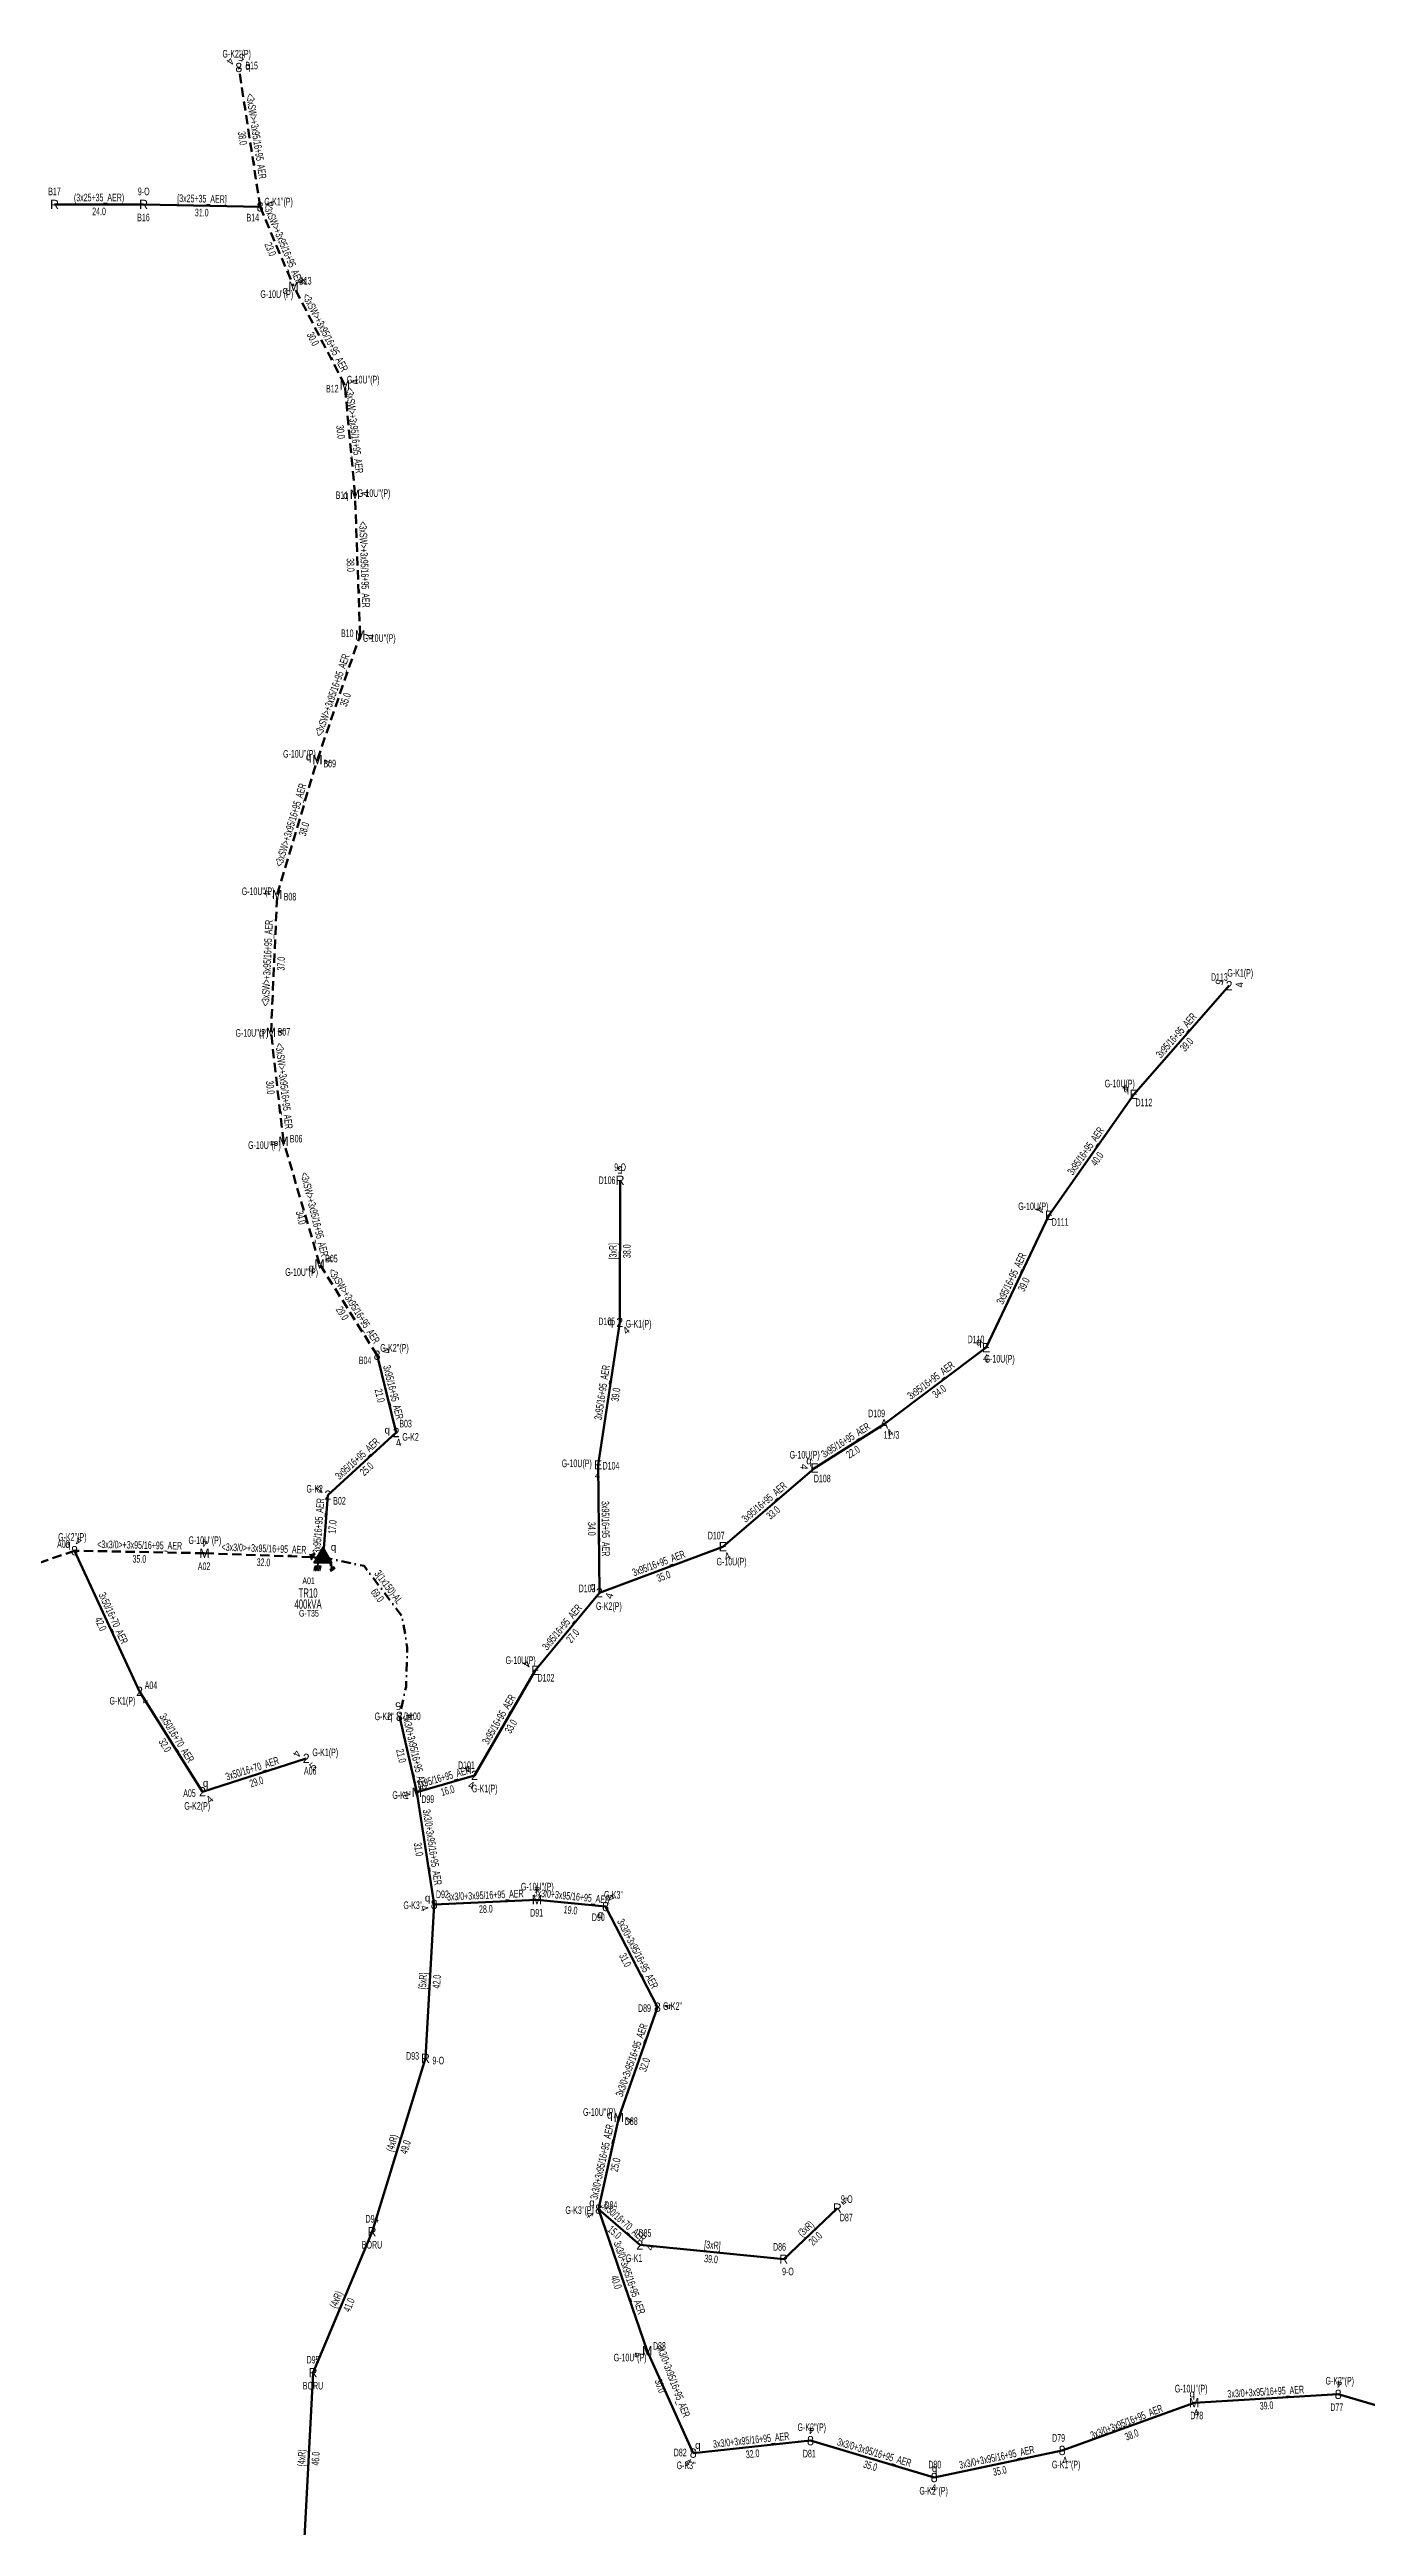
# Model space of a CAD drawing. Header units: millimetres. Extents: x 367507 to 373457, y 4068694 to 4074327.
# Drawn here: x 370184 to 370539, y 4071946 to 4072614 of the extents above; entities that cross this region are included whole.
import ezdxf
from ezdxf.enums import TextEntityAlignment as Align

# ---------------------------------------------------------------- set-up
doc = ezdxf.new("R2010")
doc.units = ezdxf.units.MM
doc.linetypes.add('DASHDOT', pattern=[5, 2.5, -1.25, 0, -1.25])
doc.linetypes.add('DASHED', pattern=[3.75, 2.5, -1.25])
for name, color, linetype, lineweight in [('DIREK_AG_MEVCUT', 120, 'Continuous', 25), ('DIREK_AG_YENI', 108, 'Continuous', 25), ('DIREK_OG_MEVCUT', 16, 'Continuous', 25), ('DIREK_OG_YENI', 10, 'Continuous', 25), ('HAT_AG_HAVAI_BYSK', 3, 'Continuous', 50), ('HAT_AG_HAVAI_MEVCUT', 126, 'Continuous', 50), ('HAT_AG_HAVAI_YENI', 3, 'Continuous', 50), ('HAT_OG_HAVAI_ILERDE', 1, 'DASHED', 70), ('HAT_OG_HAVAI_YENI', 1, 'Continuous', 70), ('HAT_OG_YERALTI_YENI', 1, 'DASHDOT', 70), ('TRAFO_TADILAT_BYSK', 5, 'Continuous', 30), ('TRAFO_YENI', 5, 'Continuous', 30)]:
    doc.layers.add(name, color=color, linetype=linetype, lineweight=lineweight)
doc.styles.add('Direk', font='B_CAD')
doc.styles.get("Standard").update_dxf_attribs({"font": 'Arial'})

# ---------------------------------------------------------------- blocks, each defined once
blk = doc.blocks.new('YENI_DIREK')
h = blk.add_hatch(color=32)
h.paths.add_polyline_path([(-3.28, -0.5), (-3.07, -0.63), (-2.64, 0.1), (-1.87, -0.35), (-1.77, -0.17), (-2.54, 0.28), (-2.11, 1.01), (-2.33, 1.14)])
h.paths.add_polyline_path([(-3.42, -0.17), (-3.29, -0.25), (-2.57, 0.98), (-2.7, 1.06)])
h.paths.add_polyline_path([(-3.5, 0.29), (-3.37, 0.22), (-3.01, 0.82), (-3.14, 0.9)])
h.paths.add_polyline_path([(-3.41, 0.73), (-3.54, 0.81), (-3.62, 0.68), (-3.49, 0.61)])
h.paths.add_polyline_path([(-1.26, -1.44), (-1.46, -1.44), (-1.47, -2.34), (-2.22, -2.34), (-2.48, -3.47), (-2.38, -3.47), (-2.17, -2.54), (-1.87, -2.54), (-2.08, -3.47), (-1.98, -3.47), (-1.77, -2.54), (-1.47, -2.54), (-1.68, -3.48), (-1.58, -3.48), (-1.37, -2.54), (-1.07, -2.54), (-1.28, -3.48), (-1.18, -3.48), (-0.97, -2.54), (-0.67, -2.55), (-0.88, -3.48), (-0.78, -3.48), (-0.52, -2.35), (-1.27, -2.34)])
at = {"layer": 'TRAFO_YENI'}
for points in [[(2.31, -1.57), (2.08, -1.92), (2.04, -1.44), (1.9, -1.44), (1.98, -2.32), (2.21, -1.96), (2.27, -2.67), (2.06, -2.67), (2.36, -2.87), (2.36, -2.86), (2.6, -2.49), (2.41, -2.63)], [(2.31, -1.57), (2.08, -1.92), (2.04, -1.44), (1.9, -1.44), (1.98, -2.32), (2.21, -1.96), (2.27, -2.67), (2.06, -2.67), (2.36, -2.87), (1.94, -3.19), (2.16, -3.79), (2.22, -3.74), (2.04, -3.26), (2.22, -3.13), (2.4, -3.6), (2.46, -3.56), (2.28, -3.08), (2.46, -2.94), (2.64, -3.42), (2.69, -3.38), (2.51, -2.9), (2.69, -2.76), (2.87, -3.24), (2.93, -3.2), (2.75, -2.72), (2.93, -2.58), (3.11, -3.06), (3.17, -3.01), (2.95, -2.42), (2.36, -2.86), (2.6, -2.49), (2.41, -2.63)], [(2.93, -2.58), (3.11, -3.06), (3.17, -3.01), (2.95, -2.42), (2.36, -2.86), (2.6, -2.49), (2.41, -2.63), (2.31, -1.57), (2.08, -1.92), (2.04, -1.44), (1.9, -1.44), (1.98, -2.32), (2.21, -1.96), (2.27, -2.67), (2.06, -2.67), (2.36, -2.87), (1.94, -3.19), (2.16, -3.79), (2.22, -3.74), (2.04, -3.26), (2.22, -3.13), (2.4, -3.6), (2.46, -3.56), (2.28, -3.08), (2.46, -2.94), (2.64, -3.42), (2.69, -3.38), (2.51, -2.9), (2.69, -2.76), (2.87, -3.24), (2.93, -3.2), (2.75, -2.72)]]:
    blk.add_hatch(color=32, dxfattribs=at).paths.add_polyline_path(points)
at = {"layer": 'TRAFO_TADILAT_BYSK', "color": 32, "flags": 128}
for points in [[(-3.49, 0.61), (-3.41, 0.73), (-3.54, 0.81), (-3.62, 0.68), (-3.49, 0.61)], [(-3.37, 0.22), (-3.01, 0.82), (-3.14, 0.9), (-3.5, 0.29), (-3.37, 0.22)], [(-3.29, -0.25), (-2.57, 0.98), (-2.7, 1.06), (-3.42, -0.17), (-3.29, -0.25)], [(-1.77, -0.17), (-2.54, 0.28), (-2.11, 1.01), (-2.33, 1.14), (-3.28, -0.5), (-3.07, -0.63), (-2.64, 0.1), (-1.87, -0.35), (-1.77, -0.17)], [(-1.26, -1.44), (-1.46, -1.44), (-1.47, -2.34), (-2.22, -2.34), (-2.48, -3.47), (-2.38, -3.47), (-2.17, -2.54), (-1.87, -2.54), (-2.08, -3.47), (-1.98, -3.47), (-1.77, -2.54), (-1.47, -2.54), (-1.68, -3.48), (-1.58, -3.48), (-1.37, -2.54), (-1.07, -2.54), (-1.28, -3.48), (-1.18, -3.48), (-0.97, -2.54), (-0.67, -2.55), (-0.88, -3.48), (-0.78, -3.48), (-0.52, -2.35), (-1.27, -2.34), (-1.26, -1.44)]]:
    blk.add_lwpolyline(points, dxfattribs=at)
at = {"layer": 'TRAFO_YENI', "linetype": 'Continuous'}
for p, q in [((-2.5, -1.44), (0, 2.89)), ((2.5, -1.44), (0, 2.89)), ((-2.5, -1.44), (2.5, -1.44))]:
    blk.add_line(p, q, dxfattribs=at)
at = {"layer": 'TRAFO_YENI', "color": 32, "flags": 128}
blk.add_lwpolyline([(1.9, -1.44), (2.04, -1.44), (2.08, -1.92), (2.31, -1.57), (2.41, -2.63), (2.6, -2.49), (2.36, -2.86), (2.95, -2.42), (3.17, -3.01), (3.11, -3.06), (2.93, -2.58), (2.75, -2.72), (2.93, -3.2), (2.87, -3.24), (2.69, -2.76), (2.51, -2.9), (2.69, -3.38), (2.64, -3.42), (2.46, -2.94), (2.28, -3.08), (2.46, -3.56), (2.4, -3.6), (2.22, -3.13), (2.04, -3.26), (2.22, -3.74), (2.16, -3.79), (1.94, -3.19), (2.36, -2.87), (2.06, -2.67), (2.27, -2.67), (2.21, -1.96), (1.98, -2.32), (1.9, -1.44)], dxfattribs=at)
at = {"layer": 'TRAFO_YENI', "linetype": 'Continuous'}
for points in [[(-2.5, -1.44), (0, -1.44), (0, 2.89)], [(0, -1.44), (0, 2.89), (2.5, -1.44)]]:
    blk.add_solid(points, dxfattribs=at)

msp = doc.modelspace()

# ---------------------------------------------------------------- linework, layer by layer
at = {"layer": 'HAT_AG_HAVAI_BYSK'}
for p, q in [((370209.2, 4072572.08), (370240.589, 4072571.434)), ((370337.56, 4072309.08), (370337.478, 4072270.787)), ((370285.12, 4072072.44), (370287.48, 4072113.911)), ((370381.66, 4072018.28), (370342.897375, 4072022.125011))]:
    msp.add_line(p, q, dxfattribs=at)
at = {"layer": 'HAT_AG_HAVAI_MEVCUT'}
for p, q in [((370185.19, 4072572.08), (370209.2, 4072572.08)), ((370285.12, 4072072.44), (370270.74, 4072025.66)), ((370396.11, 4072032.04), (370381.66, 4072018.28)), ((370270.74, 4072025.66), (370254.84, 4071987.69)), ((370254.84, 4071987.69), (370252.45, 4071941.53))]:
    msp.add_line(p, q, dxfattribs=at)
at = {"layer": 'HAT_AG_HAVAI_YENI'}
for p, q in [((370475.953, 4072332.203), (370501.671, 4072361.541)), ((370453.128, 4072299.589), (370475.953, 4072332.203)), ((370436.179, 4072263.964), (370453.128, 4072299.589)), ((370337.478, 4072270.787), (370331.630817, 4072232.376002)), ((370277.243237, 4072241.075442), (370272.096, 4072261.908)), ((370408.69, 4072243.35), (370436.179, 4072263.964)), ((370408.69, 4072243.35), (370389.963657, 4072231.505467)), ((370258.824, 4072224.193), (370277.243237, 4072241.075442)), ((370331.99, 4072197.904), (370331.630817, 4072232.376002)), ((370365.251402, 4072210.290339), (370389.963657, 4072231.505467)), ((370258.824, 4072224.193), (370257.541, 4072207.405)), ((370190.588405, 4072209.232306), (370208.110463, 4072171.28747)), ((370331.99, 4072197.904), (370365.251402, 4072210.290339)), ((370314.73, 4072176.968), (370331.99, 4072197.904)), ((370298.33, 4072148.671), (370314.73, 4072176.968)), ((370225.037691, 4072144.253851), (370208.110463, 4072171.28747)), ((370253.012903, 4072153.236654), (370225.037691, 4072144.253851)), ((370298.33, 4072148.671), (370282.800346, 4072144.13516)), ((370331.775, 4072031.78), (370342.897375, 4072022.125011))]:
    msp.add_line(p, q, dxfattribs=at)
at = {"layer": 'HAT_OG_HAVAI_ILERDE'}
for p, q in [((370240.589, 4072571.434), (370234.847, 4072608.991)), ((370240.589, 4072571.434), (370249.606504, 4072550.024298)), ((370263.400602, 4072523.402382), (370249.606504, 4072550.024298)), ((370266.146464, 4072493.943557), (370263.400602, 4072523.402382)), ((370267.524545, 4072455.992566), (370266.146464, 4072493.943557)), ((370256.020518, 4072422.448258), (370267.524545, 4072455.992566)), ((370245.187556, 4072386.088833), (370256.020518, 4072422.448258)), ((370243.526225, 4072348.953639), (370245.187556, 4072386.088833)), ((370246.872691, 4072319.584929), (370243.526225, 4072348.953639)), ((370256.615583, 4072286.518129), (370246.872691, 4072319.584929)), ((370272.096, 4072261.908), (370256.615583, 4072286.518129)), ((370190.588405, 4072209.232306), (370156.591, 4072197.463)), ((370225.599, 4072208.547), (370190.588405, 4072209.232306)), ((370225.599, 4072208.547), (370257.541, 4072207.405))]:
    msp.add_line(p, q, dxfattribs=at)
at = {"layer": 'HAT_OG_HAVAI_YENI'}
for p, q in [((370282.800346, 4072144.13516), (370278.101372, 4072164.590706)), ((370287.48, 4072113.911), (370282.800346, 4072144.13516)), ((370315.179, 4072115.145), (370287.48, 4072113.911)), ((370333.676, 4072113.329), (370315.179, 4072115.145)), ((370347.640835, 4072086.186884), (370333.676, 4072113.329)), ((370347.640835, 4072086.186884), (370337.214573, 4072056.454555)), ((370331.775, 4072031.78), (370337.214573, 4072056.454555)), ((370344.911667, 4071993.60236), (370331.775, 4072031.78)), ((370357.271, 4071965.999), (370344.911667, 4071993.60236)), ((370531.058, 4071981.85), (370492.231, 4071979.567)), ((370569.794, 4071970.417), (370531.058, 4071981.85)), ((370492.231, 4071979.567), (370456.68235, 4071966.723859)), ((370388.885, 4071969.367), (370357.271, 4071965.999)), ((370422.209, 4071959.427), (370388.885, 4071969.367)), ((370456.68235, 4071966.723859), (370422.209, 4071959.427))]:
    msp.add_line(p, q, dxfattribs=at)
at = {"layer": 'HAT_OG_YERALTI_YENI', "flags": 128}
msp.add_lwpolyline([(370257.541, 4072207.405), (370268.584021, 4072205.148726), (370278.840125, 4072191.514863), (370280.252642, 4072183.101172), (370279.902308, 4072172.568034), (370278.101372, 4072164.590706)], dxfattribs=at)

# ---------------------------------------------------------------- block references
at = {"layer": 'TRAFO_YENI'}
msp.add_blockref('YENI_DIREK', (370257.541, 4072207.405), dxfattribs=at)

# ---------------------------------------------------------------- texts
at = {"layer": 'DIREK_AG_MEVCUT', "linetype": 'ByBlock', "width": 0.53}
for s, p in [('B17', (370185.19, 4072575.58)), ('9-O', (370209.236014, 4072575.580164)), ('B16', (370209.16399, 4072568.580185)), ('D106', (370334.060008, 4072309.087495)), ('9-O', (370337.567495, 4072312.580065)), ('D93', (370281.675014, 4072073.058118)), ('9-O', (370288.59787, 4072071.815981)), ('9-O', (370398.662451, 4072034.470569)), ('D94', (370270.74, 4072029.16)), ('D87', (370398.523618, 4072029.50535)), ('BORU', (370270.74, 4072022.16)), ('D86', (370380.531665, 4072021.593134)), ('9-O', (370382.801168, 4072014.959596)), ('D95', (370254.84, 4071991.19)), ('BORU', (370254.84, 4071984.19))]:
    msp.add_text(s, height=2.05, dxfattribs=at).set_placement(p, align=Align.MIDDLE_CENTER)
at = {"layer": 'DIREK_AG_MEVCUT', "linetype": 'ByBlock', "style": 'Direk'}
for p in [(370185.19, 4072572.08), (370209.2, 4072572.08), (370337.56, 4072309.08), (370285.12, 4072072.44), (370396.11, 4072032.04), (370270.74, 4072025.66), (370381.66, 4072018.28), (370254.84, 4071987.69)]:
    msp.add_text('R', height=2.5, dxfattribs=at).set_placement(p, align=Align.MIDDLE_CENTER)
at = {"layer": 'DIREK_AG_MEVCUT', "color": 32, "style": 'Direk'}
for rotation, p in [(539.877308, (370337.565996, 4072311.879994)), (493.598858, (370398.13772, 4072033.970894))]:
    msp.add_text('5', height=2, rotation=rotation, dxfattribs=at).set_placement(p, align=Align.MIDDLE_CENTER)
at = {"layer": 'DIREK_AG_YENI', "width": 0.53}
for s, p in [('D113', (370499.039083, 4072363.848166)), ('G-K1(P)', (370504.675605, 4072364.968525)), ('G-10U(P)', (370472.203469, 4072335.144303)), ('D112', (370478.706811, 4072330.042785)), ('G-10U(P)', (370448.904941, 4072302.048343)), ('D111', (370456.152506, 4072297.827647)), ('D105', (370333.988264, 4072271.054853)), ('G-K1(P)', (370342.563371, 4072270.396675)), ('D110', (370433.470116, 4072266.180291)), ('G-10U(P)', (370439.84934, 4072260.961088)), ('B03', (370279.780543, 4072243.486266)), ('G-K2', (370281.125946, 4072239.902665)), ('G-10U(P)', (370387.314235, 4072235.088619)), ('G-10U(P)', (370325.899517, 4072232.779716)), ('D104', (370335.122166, 4072232.130071)), ('D108', (370392.044536, 4072228.691228)), ('G-K2', (370255.287033, 4072225.912828)), ('B02', (370261.971623, 4072222.662487)), ('D107', (370363.473159, 4072213.304945)), ('G-10U(P)', (370367.610723, 4072206.290647)), ('D103', (370328.689795, 4072199.069611)), ('G-K2(P)', (370334.560741, 4072194.294777)), ('G-10U(P)', (370310.773661, 4072179.71762)), ('D102', (370317.604059, 4072174.970555)), ('G-K1(P)', (370203.493735, 4072168.789166)), ('A04', (370211.188661, 4072172.953212)), ('G-K1(P)', (370258.148474, 4072154.885679)), ('A06', (370254.082939, 4072149.904234)), ('A05', (370221.556802, 4072143.8886)), ('G-K2(P)', (370223.647387, 4072140.449041)), ('D85', (370344.282488, 4072025.33927)), ('G-K1', (370341.359659, 4072018.556625))]:
    msp.add_text(s, height=2.05, dxfattribs=at).set_placement(p, align=Align.MIDDLE_CENTER)
at = {"layer": 'DIREK_AG_YENI', "color": 32, "style": 'Direk'}
for s, rotation, p in [('5', 251.261855, (370499.019409, 4072362.440482)), ('4', 453.761855, (370504.464967, 4072361.724707)), ('4', 230.324801, (370473.797907, 4072333.990617)), ('4', 237.399406, (370450.769149, 4072301.097583)), ('4', 398.4777, (370339.220188, 4072268.595019)), ('4', 358.788846, (370436.119816, 4072261.164626)), ('4', 372.85015, (370277.865962, 4072238.345568)), ('4', 358.283857, (370331.546963, 4072229.577258)), ('4', 263.562629, (370387.181311, 4072231.819395)), ('4', 233.288127, (370256.579375, 4072225.866816)), ('4', 385.480172, (370366.455959, 4072207.762683)), ('4', 432.943073, (370334.666839, 4072197.082699)), ('4', 232.849143, (370312.498265, 4072178.658964)), ('4', 390.236305, (370209.520452, 4072168.868394)), ('4', 242.801757, (370250.522498, 4072154.516452)), ('5', 40.301758, (370254.82398, 4072151.101239)), ('4', 403.864551, (370226.977968, 4072142.235107)), ('4', 342.187577, (370297.473475, 4072146.005223)), ('4', 435.511302, (370345.608326, 4072021.424482))]:
    msp.add_text(s, height=2, rotation=rotation, dxfattribs=at).set_placement(p, align=Align.MIDDLE_CENTER)
at = {"layer": 'DIREK_AG_YENI', "style": 'Direk'}
for s, p in [('2', (370501.671, 4072361.541)), ('E', (370475.953, 4072332.203)), ('E', (370453.128, 4072299.589)), ('2', (370337.478, 4072270.787)), ('E', (370436.179, 4072263.964)), ('2', (370277.243237, 4072241.075442)), ('E', (370331.630817, 4072232.376002)), ('E', (370389.963657, 4072231.505467)), ('2', (370258.824, 4072224.193)), ('E', (370365.251402, 4072210.290339)), ('2', (370331.99, 4072197.904)), ('E', (370314.73, 4072176.968)), ('2', (370208.110463, 4072171.28747)), ('2', (370253.012903, 4072153.236654)), ('2', (370225.037691, 4072144.253851)), ('2', (370342.897375, 4072022.125011))]:
    msp.add_text(s, height=2.5, dxfattribs=at).set_placement(p, align=Align.MIDDLE_CENTER)
at = {"layer": 'DIREK_AG_YENI', "color": 4, "style": 'Direk'}
for p in [(370473.985992, 4072333.74601), (370334.985332, 4072270.978323), (370434.244083, 4072265.547065), (370274.850026, 4072241.798314), (370388.477314, 4072233.515638), (370330.222233, 4072199.671767), (370296.787639, 4072150.638517), (370225.89572, 4072146.601996)]:
    msp.add_text('q', height=2, dxfattribs=at).set_placement(p, align=Align.MIDDLE_CENTER)
at = {"layer": 'DIREK_AG_YENI', "linetype": 'ByBlock', "width": 0.53}
for s, p in [('D101', (370296.170695, 4072151.425524)), ('G-K1(P)', (370301.100214, 4072145.137168))]:
    msp.add_text(s, height=2.05, dxfattribs=at).set_placement(p, align=Align.MIDDLE_CENTER)
at = {"layer": 'DIREK_AG_YENI', "linetype": 'ByBlock', "style": 'Direk'}
msp.add_text('2', height=2.5, dxfattribs=at).set_placement((370298.33, 4072148.671), align=Align.MIDDLE_CENTER)
at = {"layer": 'DIREK_OG_MEVCUT', "linetype": 'ByBlock', "width": 0.53}
for s, p in [('D109', (370406.703054, 4072246.231327)), ('11 /3', (370410.706159, 4072240.426311))]:
    msp.add_text(s, height=2.05, dxfattribs=at).set_placement(p, align=Align.MIDDLE_CENTER)
at = {"layer": 'DIREK_OG_MEVCUT', "linetype": 'ByBlock', "style": 'Direk'}
msp.add_text('A', height=2.5, dxfattribs=at).set_placement((370408.69, 4072243.35), align=Align.MIDDLE_CENTER)
at = {"layer": 'DIREK_OG_MEVCUT', "color": 32, "linetype": 'ByBlock', "style": 'Direk'}
msp.add_text('4', height=2, rotation=394.589923, dxfattribs=at).set_placement((370410.279557, 4072241.044939), align=Align.MIDDLE_CENTER)
at = {"layer": 'DIREK_OG_YENI', "width": 0.53}
for s, p in [("G-K2''(P)", (370234.281334, 4072612.690879)), ('B15', (370238.306798, 4072609.51996)), ('B14', (370238.623255, 4072568.538167)), ("G-K1''(P)", (370245.571038, 4072572.840617)), ("G-10U''(P)", (370245.083404, 4072547.904028)), ('B13', (370252.775592, 4072551.509856)), ('B12', (370260.04228, 4072522.416648)), ("G-10U''(P)", (370268.363074, 4072524.858965)), ("G-10U''(P)", (370271.283816, 4072494.27599)), ('B11', (370262.653769, 4072493.717548)), ('B10', (370264.062314, 4072456.505361)), ("G-10U''(P)", (370272.691727, 4072455.227248)), ("G-10U''(P)", (370251.189448, 4072423.995642)), ('B09', (370259.353714, 4072421.380641)), ("G-10U''(P)", (370240.042196, 4072386.956912)), ('B08', (370248.638784, 4072385.506573)), ("G-10U''(P)", (370238.3787, 4072348.776624)), ('B07', (370247.024157, 4072349.073927)), ('B06', (370250.302927, 4072320.280258)), ("G-10U''(P)", (370241.768869, 4072318.550354)), ('B05', (370259.805643, 4072287.958101)), ("G-10U''(P)", (370251.7734, 4072284.3324)), ('B04', (370268.874824, 4072260.539051)), ("G-K2''(P)", (370276.792982, 4072263.904143)), ('A03', (370187.587035, 4072211.032799)), ("G-K2''(P)", (370190.00247, 4072212.937287)), ("G-10U''(P)", (370225.696201, 4072212.061888)), ('A02', (370225.502247, 4072205.048338)), ("G-K2''", (370274.014217, 4072164.583014)), ('D100', (370281.601366, 4072164.597294)), ("G-K1''", (370278.796851, 4072143.366435)), ('D99', (370285.753577, 4072142.25675)), ("G-K3''", (370281.773304, 4072113.676576)), ('D92', (370289.697968, 4072116.618512)), ("G-10U''(P)", (370315.273485, 4072118.686598)), ("G-K3''", (370335.82823, 4072116.497037)), ('D91', (370315.085658, 4072111.646245)), ('D90', (370331.709187, 4072110.433892)), ('D89', (370344.149153, 4072085.945726)), ("G-K2''", (370351.716893, 4072086.468404)), ("G-10U''(P)", (370332.008226, 4072057.935483)), ('D88', (370340.581032, 4072055.496977)), ("G-K3''(P)", (370326.678328, 4072031.496669)), ('D84', (370335.099754, 4072032.873622)), ('D83', (370348.166915, 4071994.888192)), ("G-10U''(P)", (370340.266298, 4071991.767426)), ("G-10U''(P)", (370491.44575, 4071983.387525)), ("G-K2''(P)", (370531.477452, 4071985.509057)), ("G-K2''(P)", (370389.219631, 4071972.999052)), ('D78', (370492.935641, 4071976.138665)), ('D77', (370530.659392, 4071978.372772)), ('D79', (370455.723048, 4071970.089827)), ('D82', (370353.77545, 4071966.175434)), ("G-K3''", (370355.380432, 4071962.711108)), ('D81', (370388.563896, 4071965.881761)), ('D80', (370422.351224, 4071962.924109)), ("G-K1''(P)", (370457.762378, 4071962.934297)), ("G-K2''(P)", (370422.064122, 4071955.864643))]:
    msp.add_text(s, height=2.05, dxfattribs=at).set_placement(p, align=Align.MIDDLE_CENTER)
at = {"layer": 'DIREK_OG_YENI', "color": 32, "style": 'Direk'}
for s, rotation, p in [('4', 233.692505, (370232.590618, 4072610.648932)), ('5', 166.192506, (370235.515249, 4072611.710089)), ('4', 105.766367, (370243.283657, 4072572.194803)), ('4', 115.11554, (370252.141774, 4072551.212744)), ('4', 106.358007, (370266.08726, 4072524.190969)), ('4', 93.70239, (370268.94062, 4072494.124364)), ('4', 441.575101, (370270.294329, 4072455.58233)), ('4', 432.239818, (370258.687074, 4072421.594164)), ('4', 260.423748, (370242.426574, 4072386.554641)), ('4', 91.969535, (370246.324571, 4072349.04987)), ('4', 281.458926, (370244.128503, 4072319.028666)), ('4', 114.294098, (370259.167631, 4072287.670106)), ('4', 113.024728, (370274.672941, 4072263.003159)), ('4', 156.939311, (370191.685182, 4072211.808559)), ('4', 178.415934, (370225.676402, 4072211.34593)), ('5', 186.522585, (370277.783307, 4072167.372582)), ('4', 90.10784, (370280.901367, 4072164.595976)), ('4', 280.86926, (370280.050578, 4072143.607168)), ('4', 178.471785, (370315.253674, 4072117.944004)), ('4', 145.809481, (370335.24945, 4072115.645086)), ('4', 290.871532, (370284.863731, 4072112.913433)), ('4', 93.950949, (370350.434181, 4072086.379811)), ('4', 434.121779, (370339.90774, 4072055.688493)), ('4', 301.993997, (370329.40031, 4072030.296475)), ('4', 291.554159, (370342.307469, 4071992.573695)), ('4', 173.460508, (370531.376886, 4071984.631782)), ('4', 371.614515, (370492.794713, 4071976.824332)), ('4', 174.736049, (370389.141883, 4071972.155191)), ('4', 330.100699, (370355.875264, 4071963.571672)), ('4', 375.90758, (370457.449792, 4071964.031085)), ('4', 357.671116, (370422.095221, 4071956.629313))]:
    msp.add_text(s, height=2, rotation=rotation, dxfattribs=at).set_placement(p, align=Align.MIDDLE_CENTER)
at = {"layer": 'DIREK_OG_YENI', "style": 'Direk'}
for s, p in [('8', (370234.847, 4072608.991)), ('8', (370240.589, 4072571.434)), ('M', (370249.606504, 4072550.024298)), ('M', (370263.400602, 4072523.402382)), ('M', (370266.146464, 4072493.943557)), ('M', (370267.524545, 4072455.992566)), ('M', (370256.020518, 4072422.448258)), ('M', (370245.187556, 4072386.088833)), ('M', (370243.526225, 4072348.953639)), ('M', (370246.872691, 4072319.584929)), ('M', (370256.615583, 4072286.518129)), ('8', (370272.096, 4072261.908)), ('8', (370190.588405, 4072209.232306)), ('M', (370225.599, 4072208.547)), ('8', (370278.101372, 4072164.590706)), ('M', (370282.800346, 4072144.13516)), ('8', (370287.48, 4072113.911)), ('M', (370315.179, 4072115.145)), ('8', (370333.676, 4072113.329)), ('8', (370347.640835, 4072086.186884)), ('M', (370337.214573, 4072056.454555)), ('8', (370331.775, 4072031.78)), ('M', (370344.911667, 4071993.60236)), ('M', (370492.231, 4071979.567)), ('8', (370531.058, 4071981.85)), ('8', (370388.885, 4071969.367)), ('8', (370456.68235, 4071966.723859)), ('8', (370357.271, 4071965.999)), ('8', (370422.209, 4071959.427))]:
    msp.add_text(s, height=2.5, dxfattribs=at).set_placement(p, align=Align.MIDDLE_CENTER)
at = {"layer": 'DIREK_OG_YENI', "color": 4, "style": 'Direk'}
for p in [(370237.318284, 4072609.368829), (370247.34287, 4072548.963186), (370263.651682, 4072493.782122), (370253.639664, 4072423.210842), (370241.027702, 4072348.867719), (370254.336969, 4072285.489578), (370188.820638, 4072211.000073), (370275.601377, 4072164.586001), (370285.712233, 4072115.678767), (370332.271134, 4072111.261066), (370334.809959, 4072057.138539), (370330.007233, 4072033.547767), (370491.727685, 4071982.015811), (370358.517193, 4071968.166257), (370422.310589, 4071961.924935)]:
    msp.add_text('q', height=2, dxfattribs=at).set_placement(p, align=Align.MIDDLE_CENTER)
at = {"layer": 'HAT_AG_HAVAI_BYSK', "lineweight": 30, "width": 0.53}
for s, rotation, p in [('[3x25+35_AER]', 358.820993, (370224.91199, 4072572.60682, 185120.2945)), ('[3xR]', 449.877308, (370336.669002, 4072289.93532, 185168.739)), ('[5xR]', 86.742968, (370285.451373, 4072093.223793, 185143.74)), ('[3xR]', 354.335147, (370362.36259, 4072021.048354, 185171.448687))]:
    msp.add_text(s, height=2.05, rotation=rotation, dxfattribs=at).set_placement(p, align=Align.CENTER)
for s, rotation, p in [('31.0', 358.820993, (370224.87701, 4072570.90718, 185120.2945)), ('38.0', 449.877308, (370338.368998, 4072289.93168, 185168.739)), ('42.0', 86.742968, (370287.148627, 4072093.127207, 185143.74)), ('39.0', 354.335147, (370362.194784, 4072019.356657, 185171.448687))]:
    msp.add_text(s, height=2.05, rotation=rotation, dxfattribs=at).set_placement(p, align=Align.TOP_CENTER)
at = {"layer": 'HAT_AG_HAVAI_MEVCUT', "lineweight": 30, "width": 0.53}
msp.add_text('(3x25+35_AER)', height=2.05, dxfattribs=at).set_placement((370197.195, 4072572.93, 185104.6), align=Align.CENTER)
msp.add_text('24.0', height=2.05, dxfattribs=at).set_placement((370197.195, 4072571.23, 185104.6), align=Align.TOP_CENTER)
for s, rotation, p in [('(4xR)', 432.912764, (370277.11752, 4072049.299753, 185135.37)), ('(3xR)', 403.598858, (370388.298836, 4072025.775558, 185190.83)), ('(4xR)', 427.278422, (370262.005966, 4072007.003315, 185127.42)), ('(4xR)', 447.036076, (370252.796137, 4071964.653951, 185126.225))]:
    msp.add_text(s, height=2.05, rotation=rotation, dxfattribs=at).set_placement(p, align=Align.CENTER)
for s, rotation, p in [('49.0', 432.912764, (370278.74248, 4072048.800247, 185135.37)), ('20.0', 403.598858, (370389.471164, 4072024.544442, 185190.83)), ('41.0', 427.278422, (370263.574034, 4072006.346685, 185127.42)), ('46.0', 447.036076, (370254.493863, 4071964.566049, 185126.225))]:
    msp.add_text(s, height=2.05, rotation=rotation, dxfattribs=at).set_placement(p, align=Align.TOP_CENTER)
at = {"layer": 'HAT_AG_HAVAI_YENI', "lineweight": 30, "width": 0.53}
for s, rotation, p in [('3x95/16+95_AER', 48.761853, (370488.17282, 4072347.432312, 185250.8355)), ('3x95/16+95_AER', 55.01364, (370463.844105, 4072316.383374, 185237.9765)), ('3x95/16+95_AER', 64.556698, (370443.885941, 4072282.141675, 185226.564)), ('3x95/16+95_AER', 283.878487, (370275.494804, 4072251.695605, 185136.048)), ('3x95/16+95_AER', 441.344497, (370333.714089, 4072251.70942, 185165.815408)), ('3x95/16+95_AER', 36.866229, (370421.924544, 4072254.337033, 185218.0895)), ('3x95/16+95_AER', 392.313617, (370398.872458, 4072238.146098, 185194.981828)), ('3x95/16+95_AER', 42.507306, (370267.459287, 4072233.260834, 185138.621618)), ('3x95/16+95_AER', 445.629743, (370257.334971, 4072215.863771, 185128.7705)), ('3x95/16+95_AER', 40.645633, (370377.053857, 4072221.542843, 185194.981828)), ('3x95/16+95_AER', 270.596975, (370332.660362, 4072215.148857, 185165.815408)), ('3x95/16+95_AER', 20.425017, (370348.324067, 4072204.89373, 185182.625701)), ('3x50/16+70_AER', 294.786413, (370200.121129, 4072190.616239, 185104.055231)), ('3x95/16+95_AER', 50.497241, (370322.704145, 4072187.976698, 185165.995)), ('3x95/16+95_AER', 59.904846, (370305.794585, 4072163.245722, 185157.365)), ('3x50/16+70_AER', 302.052935, (370217.294501, 4072158.221758, 185104.055231)), ('3x50/16+70_AER', 377.801756, (370238.765431, 4072149.554554, 185112.518846)), ('3x95/16+95_AER', 376.281821, (370290.326865, 4072147.21899, 185141.400173)), ('3x50/16+70_AER', 319.039764, (370337.893392, 4072027.594395, 185171.448687))]:
    msp.add_text(s, height=2.05, rotation=rotation, dxfattribs=at).set_placement(p, align=Align.CENTER)
for s, rotation, p in [('39.0', 48.761853, (370489.45118, 4072346.311688, 185250.8355)), ('40.0', 55.01364, (370465.236895, 4072315.408626, 185237.9765)), ('39.0', 64.556698, (370445.421059, 4072281.411325, 185226.564)), ('21.0', 283.878487, (370273.844433, 4072251.287837, 185136.048)), ('39.0', 441.344497, (370335.394728, 4072251.453582, 185165.815408)), ('34.0', 36.866229, (370422.944456, 4072252.976967, 185218.0895)), ('22.0', 392.313617, (370399.781199, 4072236.709369, 185194.981828)), ('25.0', 42.507306, (370268.60795, 4072232.007608, 185138.621618)), ('17.0', 445.629743, (370259.030029, 4072215.734229, 185128.7705)), ('34.0', 270.596975, (370330.960455, 4072215.131145, 185165.815408)), ('33.0', 40.645633, (370378.161201, 4072220.252963, 185194.981828)), ('35.0', 20.425017, (370348.917335, 4072203.300609, 185182.625701)), ('42.0', 294.786413, (370198.577739, 4072189.903537, 185104.055231)), ('27.0', 50.497241, (370324.015855, 4072186.895302, 185165.995)), ('33.0', 59.904846, (370307.265415, 4072162.393278, 185157.365)), ('32.0', 302.052935, (370215.853652, 4072157.319563, 185104.055231)), ('29.0', 377.801756, (370239.285163, 4072147.93595, 185112.518846)), ('16.0', 376.281821, (370290.803481, 4072145.58717, 185141.400173)), ('15.0', 319.039764, (370336.778983, 4072026.310615, 185171.448687))]:
    msp.add_text(s, height=2.05, rotation=rotation, dxfattribs=at).set_placement(p, align=Align.TOP_CENTER)
at = {"layer": 'HAT_OG_HAVAI_ILERDE', "lineweight": 30, "width": 0.53}
for s, rotation, p in [('<3xSW>+3x95/16+95_AER', 278.692504, (370238.558237, 4072590.340962, 185117.4235)), ('<3xSW>+3x95/16+95_AER', 292.840229, (370245.881104, 4072561.059088, 185124.803252)), ('<3xSW>+3x95/16+95_AER', 297.390851, (370257.258258, 4072537.104389, 185124.803252)), ('<3xSW>+3x95/16+95_AER', 276.670566, (370264.999445, 4072511.068607)), ('<3xSW>+3x95/16+95_AER', 272.079617, (370267.684945, 4072474.998906, 185133.073232)), ('<3xSW>+3x95/16+95_AER', 71.070585, (370260.9685, 4072439.496155, 185133.762272)), ('<3xSW>+3x95/16+95_AER', 73.409051, (370249.789425, 4072404.511252, 185128.010259)), ('<3xSW>+3x95/16+95_AER', 87.438444, (370243.50774, 4072367.559225, 185122.593778)), ('<3xSW>+3x95/16+95_AER', 276.500625, (370246.043993, 4072334.365516, 185121.763112)), ('<3xSW>+3x95/16+95_AER', 283.879237, (370254.246529, 4072299.649425)), ('<3xSW>+3x95/16+95_AER', 302.17097, (370265.075285, 4072274.665645, 185128.307792)), ('<3x3/0>+3x95/16+95_AER', 358.878621, (370208.110338, 4072209.73949, 185095.294203)), ('<3x3/0>+3x95/16+95_AER', 357.952416, (370241.60037, 4072208.825457, 185128.7705))]:
    msp.add_text(s, height=2.05, rotation=rotation, dxfattribs=at).set_placement(p, align=Align.CENTER)
for s, rotation, p in [('38.0', 278.692504, (370236.877763, 4072590.084038, 185117.4235)), ('23.0', 292.840229, (370244.3144, 4072560.399211, 185124.803252)), ('30.0', 297.390851, (370255.748847, 4072536.322291, 185124.803252)), ('30.0', 276.670566, (370263.310953, 4072510.871134)), ('38.0', 272.079617, (370265.986064, 4072474.937217, 185133.073232)), ('35.0', 71.070585, (370262.576562, 4072438.94467, 185133.762272)), ('38.0', 73.409051, (370251.41865, 4072404.025839, 185128.010259)), ('37.0', 87.438444, (370245.206041, 4072367.483247, 185122.593778)), ('30.0', 276.500625, (370244.354923, 4072334.173052, 185121.763112)), ('34.0', 283.879237, (370252.596163, 4072299.241635)), ('29.0', 302.17097, (370263.636298, 4072273.760484, 185128.307792)), ('35.0', 358.878621, (370208.077068, 4072208.039816, 185095.294203)), ('32.0', 357.952416, (370241.53963, 4072207.126543, 185128.7705))]:
    msp.add_text(s, height=2.05, rotation=rotation, dxfattribs=at).set_placement(p, align=Align.TOP_CENTER)
at = {"layer": 'HAT_OG_HAVAI_YENI', "lineweight": 30, "width": 0.53}
for rotation, p in [(282.937328, (370281.279282, 4072154.553235, 185139.050686)), (278.801309, (370285.980164, 4072129.153137, 185141.400173)), (362.55086, (370301.29167, 4072115.377158, 185143.74)), (354.39278, (370324.510552, 4072115.082933, 185157.5895)), (297.226182, (370341.414244, 4072100.146821, 185166.838)), (430.675716, (370341.625592, 4072071.601997, 185168.607286)), (77.567842, (370333.664718, 4072044.300268, 185168.607286)), (288.987993, (370339.147082, 4072012.967745, 185165.8875)), (290.679469, (370350.96644, 4071985.108611, 185171.535705)), (363.365077, (370511.594607, 4071981.557034, 185246.1155)), (381.401687, (370474.415963, 4071973.497711, 185228.610631)), (366.081073, (370372.987955, 4071968.528217, 185178.6355)), (343.391025, (370405.789963, 4071965.211536, 185194.4425)), (371.951208, (370439.269658, 4071963.907005, 185211.1045))]:
    msp.add_text('3x3/0+3x95/16+95_AER', height=2.05, rotation=rotation, dxfattribs=at).set_placement(p, align=Align.CENTER)
for s, rotation, p in [('21.0', 282.937328, (370279.622436, 4072154.172631, 185139.050686)), ('31.0', 278.801309, (370284.300182, 4072128.893023, 185141.400173)), ('28.0', 362.55086, (370301.36733, 4072113.678842, 185143.74)), ('19.0', 354.39278, (370324.344448, 4072113.391067, 185157.5895)), ('31.0', 297.226182, (370339.902591, 4072099.369063, 185166.838)), ('32.0', 430.675716, (370343.229816, 4072071.039442, 185168.607286)), ('25.0', 77.567842, (370335.324855, 4072043.934287, 185168.607286)), ('40.0', 288.987993, (370337.539585, 4072012.414616, 185165.8875)), ('30.0', 290.679469, (370349.37597, 4071984.508274, 185171.535705)), ('39.0', 363.365077, (370511.694393, 4071979.859966, 185246.1155)), ('38.0', 381.401687, (370475.0363, 4071971.914934, 185228.610631)), ('32.0', 366.081073, (370373.168045, 4071966.837783, 185178.6355)), ('35.0', 343.391025, (370405.304037, 4071963.582464, 185194.4425)), ('35.0', 371.951208, (370439.621692, 4071962.243854, 185211.1045))]:
    msp.add_text(s, height=2.05, rotation=rotation, dxfattribs=at).set_placement(p, align=Align.TOP_CENTER)
at = {"layer": 'HAT_OG_YERALTI_YENI', "lineweight": 30, "width": 0.53}
msp.add_text('3(1x150)-AL', height=2.05, rotation=306.952397, dxfattribs=at).set_placement((370274.391338, 4072198.842773), align=Align.CENTER)
msp.add_text('69.0', height=2.05, rotation=306.952397, dxfattribs=at).set_placement((370273.032808, 4072197.820816), align=Align.TOP_CENTER)
at = {"layer": 'TRAFO_YENI', "color": 4, "style": 'Direk'}
msp.add_text('q', height=2, dxfattribs=at).set_placement((370260.369427, 4072210.233427), align=Align.MIDDLE_CENTER)
at = {"layer": 'TRAFO_YENI', "width": 0.6}
for s, height, p in [('A01', 1.8, (370253.65349, 4072200.211246)), ('400kVA', 2.5, (370253.503895, 4072193.578206)), ('TR10', 2.5, (370253.503895, 4072196.578206))]:
    msp.add_text(s, height=height, dxfattribs=at).set_placement(p, align=Align.CENTER)
msp.add_text('G-T35', height=1.8, dxfattribs=at).set_placement((370253.735198, 4072193.266027), align=Align.TOP_CENTER)

doc.saveas('drawing.dxf')
